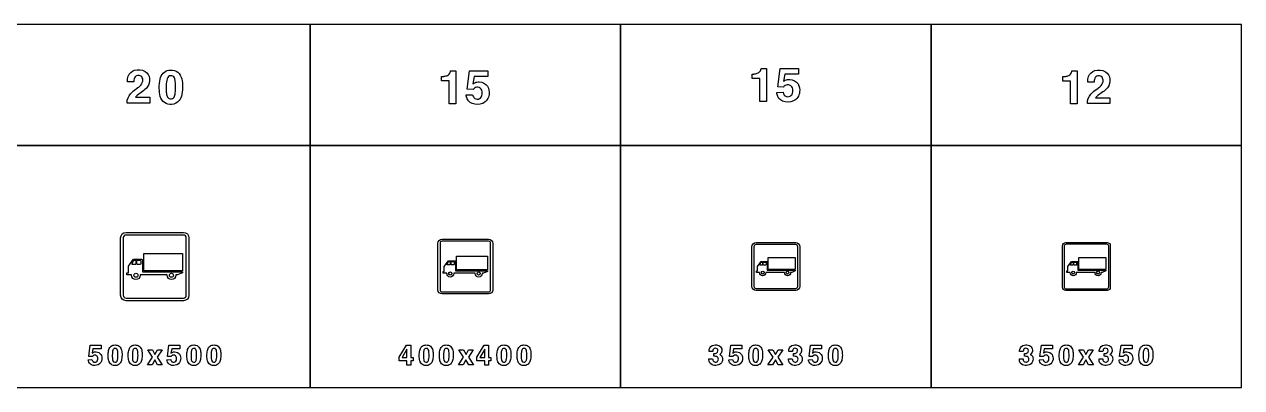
# Model space of a CAD drawing. Extents: x 0 to 18160, y 0 to 2655.
# Drawn here: x 9262 to 18160, y 0 to 2655 of the extents above; entities that cross this region are included whole.
import ezdxf

# ---------------------------------------------------------------- set-up
doc = ezdxf.new("R2010")
doc.units = 0
doc.header["$MEASUREMENT"] = 0

msp = doc.modelspace()

# ---------------------------------------------------------------- linework, layer by layer
for points in [[(9080, 1770), (11350, 1770), (11350, 2655), (9080, 2655)], [(11350, 1770), (13620, 1770), (13620, 2655), (11350, 2655)], [(13620, 1770), (15890, 1770), (15890, 2655), (13620, 2655)], [(15890, 1770), (18160, 1770), (18160, 2655), (15890, 2655)], [(9080, 0), (11350, 0), (11350, 1770), (9080, 1770)], [(11350, 0), (13620, 0), (13620, 1770), (11350, 1770)], [(13620, 0), (15890, 0), (15890, 1770), (13620, 1770)], [(15890, 0), (18160, 0), (18160, 1770), (15890, 1770)], [(10418.4, 854.619), (10134.9, 854.619), (10134.9, 980.616), (10418.4, 980.616)], [(12647.7, 860.695), (12420.9, 860.695), (12420.9, 961.493), (12647.7, 961.493)], [(14897.4, 863.733), (14698.9, 863.733), (14698.9, 951.931), (14897.4, 951.931)], [(17167.4, 863.733), (16968.9, 863.733), (16968.9, 951.931), (17167.4, 951.931)], [(10198.2, 221.797), (10163.1, 276.346), (10197.9, 276.346), (10216.2, 242.294), (10234.9, 276.346), (10269, 276.346), (10233.5, 222.318), (10270, 166.299), (10235.4, 166.299), (10215.6, 202.389), (10195.2, 166.299), (10161, 166.299)], [(12001, 222.096), (12055.2, 309.963), (12087.1, 309.963), (12087.1, 219.228), (12103.3, 219.228), (12103.3, 196.409), (12087.1, 196.409), (12087.1, 165.058), (12058.6, 165.058), (12058.6, 196.409), (12001, 196.409)], [(12058.6, 280.769), (12022.6, 219.228), (12058.6, 219.228)], [(12472.5, 221.797), (12437.4, 276.346), (12472.2, 276.346), (12490.5, 242.294), (12509.2, 276.346), (12543.3, 276.346), (12507.8, 222.318), (12544.3, 166.299), (12509.7, 166.299), (12489.9, 202.389), (12469.5, 166.299), (12435.3, 166.299)], [(12569, 222.114), (12623.3, 309.981), (12655.1, 309.981), (12655.1, 219.246), (12671.3, 219.246), (12671.3, 196.427), (12655.1, 196.427), (12655.1, 165.076), (12626.6, 165.076), (12626.6, 196.427), (12569, 196.427)], [(12626.6, 280.787), (12590.6, 219.246), (12626.6, 219.246)], [(14734.2, 221.783), (14699.1, 276.332), (14733.9, 276.332), (14752.1, 242.28), (14770.8, 276.333), (14805, 276.333), (14769.4, 222.304), (14806, 166.285), (14771.4, 166.285), (14751.6, 202.375), (14731.2, 166.285), (14697, 166.285)], [(17004.2, 221.783), (16969.1, 276.332), (17003.9, 276.332), (17022.1, 242.28), (17040.8, 276.333), (17075, 276.333), (17039.4, 222.304), (17076, 166.285), (17041.4, 166.285), (17021.6, 202.375), (17001.2, 166.285), (16967, 166.285)]]:
    msp.add_lwpolyline(points, close=True)
for points in [[(10012.9, 2078.85, -0.0640343), (10014.2, 2099.78, -0.161687), (10050, 2160.33, -0.0283718), (10091.8, 2192.71, 0.0545111), (10112.7, 2210.64, 0.192461), (10127.7, 2250.18, 0.234238), (10114.1, 2276.56, 0.196223), (10088.8, 2281.34, 0.252425), (10066.8, 2264.16, 0.0856617), (10062.7, 2247.14, 0.0202329), (10062, 2235.45), (10015.3, 2235.45, -0.0983795), (10021.4, 2276.76, -0.245047), (10067.6, 2319.89, -0.207102), (10144.5, 2311.55, -0.233443), (10177, 2259.22, -0.20961), (10158.8, 2195.04, -0.0785124), (10124.9, 2163.57, 0.0107372), (10089.1, 2137.78, 0.0665092), (10073.2, 2121.74), (10177.7, 2121.74), (10177.7, 2078.85)], [(10247.9, 2191.49, -0.0563084), (10253.9, 2254.32, -0.130301), (10276.1, 2298.12, -0.174843), (10317.9, 2319.53, -0.147552), (10371, 2312.9, -0.192146), (10407.8, 2269.73, -0.0833996), (10417.1, 2212.7, -0.0545507), (10412.1, 2141.92, -0.116773), (10393, 2097.85, -0.221099), (10338.1, 2070.16, -0.162564), (10286.7, 2082.68, -0.174743), (10255.4, 2128.1, -0.0640867), (10247.9, 2186.79)], [(12310.9, 2274.45), (12324.1, 2274.45, 0.0261527), (12330.1, 2275.12, 0.0824327), (12354.9, 2282.34, 0.211118), (12374.9, 2306.08, 0.0230957), (12377.6, 2315.99), (12415.7, 2315.99), (12415.7, 2074.01), (12367.1, 2074.01), (12367.1, 2241.03), (12310.9, 2241.03)], [(12491, 2139), (12538, 2140.78, 0.0452719), (12544.4, 2124.55, 0.0567733), (12549.1, 2117.67, 0.070207), (12553.5, 2114.2, 0.264984), (12589.6, 2112.3, 0.20748), (12607, 2135.41, 0.147389), (12605.8, 2173.44, 0.308532), (12576.4, 2194.85, 0.215743), (12546.7, 2184.62, 0.028781), (12541.3, 2178.38), (12498.7, 2180.39), (12516.5, 2315.07), (12650.5, 2315.07), (12650.5, 2273.2), (12550.1, 2273.2), (12541.1, 2221.19, -0.0211252), (12554.1, 2228.73, -0.121371), (12587.4, 2234.58, -0.244671), (12647.2, 2202.63, -0.173069), (12658.8, 2143.5, -0.256779), (12613.6, 2077.51, -0.199585), (12534, 2076.44, -0.245625), (12493.7, 2125.34, -0.0170062)], [(14580.9, 2291.94), (14594.1, 2291.94, 0.0261527), (14600.1, 2292.61, 0.0824327), (14624.9, 2299.84, 0.211118), (14644.9, 2323.58, 0.0230957), (14647.6, 2333.49), (14685.7, 2333.49), (14685.7, 2091.51), (14637.1, 2091.51), (14637.1, 2258.53), (14580.9, 2258.53)], [(14761, 2156.5), (14808, 2158.28, 0.0452719), (14814.4, 2142.04, 0.0567733), (14819.1, 2135.17, 0.070207), (14823.5, 2131.7, 0.264984), (14859.6, 2129.8, 0.20748), (14877, 2152.9, 0.147389), (14875.8, 2190.94, 0.308532), (14846.4, 2212.34, 0.215743), (14816.7, 2202.11, 0.028781), (14811.3, 2195.87), (14768.7, 2197.89), (14786.5, 2332.56), (14920.5, 2332.56), (14920.5, 2290.7), (14820.1, 2290.7), (14811.1, 2238.69, -0.0211252), (14824, 2246.23, -0.121371), (14857.4, 2252.07, -0.244671), (14917.2, 2220.12, -0.173069), (14928.7, 2161, -0.256779), (14883.6, 2095.01, -0.199585), (14804, 2093.94, -0.245625), (14763.7, 2142.83, -0.0170062)], [(16852.4, 2273.43), (16865.5, 2273.43, 0.0261527), (16871.5, 2274.1, 0.0824327), (16896.4, 2281.32, 0.211118), (16916.4, 2305.06, 0.0230957), (16919, 2314.97), (16957.1, 2314.97), (16957.1, 2072.99), (16908.5, 2072.99), (16908.5, 2240.01), (16852.4, 2240.01)], [(17032.5, 2075.98, -0.0640343), (17033.8, 2096.92, -0.161687), (17069.6, 2157.46, -0.0283718), (17111.4, 2189.85, 0.0545111), (17132.3, 2207.78, 0.192461), (17147.3, 2247.31, 0.234238), (17133.7, 2273.69, 0.196223), (17108.4, 2278.47, 0.252425), (17086.4, 2261.29, 0.0856617), (17082.3, 2244.27, 0.0202329), (17081.6, 2232.58), (17034.9, 2232.58, -0.0983795), (17041, 2273.89, -0.245047), (17087.1, 2317.02, -0.207102), (17164.1, 2308.69, -0.233443), (17196.6, 2256.36, -0.20961), (17178.4, 2192.18, -0.0785124), (17144.5, 2160.7, 0.0107372), (17108.7, 2134.91, 0.0665092), (17092.8, 2118.88), (17197.3, 2118.88), (17197.3, 2075.98)], [(10299.2, 2160.96, 0.0124589), (10299.8, 2154.64, 0.0668192), (10305.4, 2129.25, 0.615362), (10356.3, 2123.64, 0.0726881), (10361.7, 2136.67, 0.0588562), (10366.4, 2173.95, 0.0389037), (10364.8, 2240.94, 0.084671), (10358.2, 2264.28, 0.156013), (10346.8, 2276.44, 0.143208), (10331, 2279.4, 0.172584), (10315.3, 2273.2, 0.132565), (10305.3, 2257.64, 0.0498315), (10300.8, 2235.92, 0.0368731)], [(10005, 635, -0.414213), (9965, 675), (9965, 1095, -0.414213), (10005, 1135), (10425, 1135, -0.414213), (10465, 1095), (10465, 675, -0.414213), (10425, 635)], [(10005, 655), (10425, 655, 0.414213), (10445, 675), (10445, 1095, 0.414213), (10425, 1115), (10005, 1115, 0.414213), (9985, 1095), (9985, 675, 0.414213)], [(12315, 685, -0.414213), (12285, 715), (12285, 1055, -0.414213), (12315, 1085), (12655, 1085, -0.414213), (12685, 1055), (12685, 715, -0.414213), (12655, 685)], [(12315, 700), (12655, 700, 0.414213), (12670, 715), (12670, 1055, 0.414213), (12655, 1070), (12315, 1070, 0.414213), (12300, 1055), (12300, 715, 0.414213)], [(14610, 710, -0.414213), (14580, 740), (14580, 1030, -0.414213), (14610, 1060), (14900, 1060, -0.414213), (14930, 1030), (14930, 740, -0.414213), (14900, 710)], [(14609.9, 725), (14899.9, 725, 0.414213), (14914.9, 740), (14914.9, 1030, 0.414213), (14899.9, 1045), (14609.9, 1045, 0.414213), (14594.9, 1030), (14594.9, 740, 0.414213)], [(16874, 710, -0.414213), (16850, 734), (16850, 1036, -0.414213), (16874, 1060), (17176, 1060, -0.414213), (17200, 1036), (17200, 734, -0.414213), (17176, 710)], [(16877, 722), (17173, 722, 0.414213), (17188, 737), (17188, 1033, 0.414213), (17173, 1048), (16877, 1048, 0.414213), (16862, 1033), (16862, 737, 0.414213)], [(10368.7, 824.45, -0.0257023), (10368.9, 821.187, -1), (10305.3, 821.187, -0.0257023), (10305.4, 824.45), (10109, 824.45, -0.0257023), (10109.2, 821.187, -1), (10045.6, 821.187, -0.0257023), (10045.7, 824.45), (10021.8, 824.45), (10011.6, 824.45), (10011.6, 838.885), (10021.8, 838.885), (10021.8, 886.833), (10060.1, 938.623), (10118.6, 938.624, -0.413697), (10124.3, 932.915), (10124.3, 846.689), (10416.9, 846.695), (10416.9, 838.885), (10380.8, 824.45)], [(10063.1, 932.067), (10071.5, 932.067, -0.0308464), (10072.4, 932.036, -0.295715), (10076.2, 928.992, -0.0764206), (10076.4, 927.787), (10076.4, 903.885, -0.035583), (10076.3, 902.938, -0.285802), (10073.3, 899.461, -0.0799647), (10071.9, 899.224), (10053.9, 899.224, -0.0331342), (10053.1, 899.257, -0.295319), (10049.3, 902.301, -0.163448), (10049.3, 904.887, -0.0199591), (10050.7, 908.367), (10051.1, 909.595), (10058.6, 929.068, -0.284522)], [(10090, 932.067), (10106.8, 932.066, -0.413848), (10112.5, 926.356), (10112.5, 904.924, -0.413836), (10106.8, 899.214), (10090, 899.217, -0.413751), (10084.2, 904.927), (10084.2, 926.356, -0.413848)], [(12608, 836.56, -0.0257023), (12608.1, 833.949, -1), (12557.2, 833.949, -0.0257023), (12557.3, 836.56), (12400.2, 836.56, -0.0257023), (12400.3, 833.949, -1), (12349.4, 833.949, -0.0257023), (12349.6, 836.56), (12330.5, 836.56), (12322.3, 836.56), (12322.3, 848.108), (12330.5, 848.108), (12330.5, 886.466), (12361.1, 927.898), (12407.9, 927.899, -0.413697), (12412.5, 923.332), (12412.4, 854.351), (12646.5, 854.356), (12646.5, 848.108), (12617.6, 836.56)], [(12363.5, 922.653), (12370.2, 922.653, -0.0308464), (12370.9, 922.629, -0.295715), (12374, 920.194, -0.0764206), (12374.1, 919.229), (12374.1, 900.108, -0.035583), (12374.1, 899.35, -0.285802), (12371.7, 896.569, -0.0799647), (12370.5, 896.379), (12356.1, 896.379, -0.0331342), (12355.4, 896.406, -0.295319), (12352.4, 898.841, -0.163448), (12352.5, 900.909, -0.0199591), (12353.5, 903.694), (12353.9, 904.676), (12359.9, 920.254, -0.284522)], [(12385, 922.653), (12398.4, 922.652, -0.413848), (12403, 918.084), (12403, 900.939, -0.413836), (12398.4, 896.371), (12385, 896.373, -0.413751), (12380.4, 900.941), (12380.4, 918.084, -0.413848)], [(14862.6, 842.615, -0.0257023), (14862.7, 840.331, -1), (14818.2, 840.331, -0.0257023), (14818.3, 842.615), (14680.8, 842.615, -0.0257023), (14680.9, 840.331, -1), (14636.4, 840.331, -0.0257023), (14636.5, 842.615), (14619.8, 842.615), (14612.6, 842.615), (14612.6, 852.719), (14619.8, 852.719), (14619.8, 886.283), (14646.5, 922.536), (14687.5, 922.537, -0.413697), (14691.5, 918.541), (14691.5, 858.182), (14896.3, 858.186), (14896.3, 852.719), (14871.1, 842.615)], [(14648.7, 917.947), (14654.5, 917.947, -0.0308464), (14655.2, 917.925, -0.295715), (14657.8, 915.794, -0.0764206), (14658, 914.951), (14658, 898.219, -0.035583), (14657.9, 897.556, -0.285802), (14655.8, 895.123, -0.0799647), (14654.8, 894.957), (14642.2, 894.957, -0.0331342), (14641.6, 894.98, -0.295319), (14639, 897.111, -0.163448), (14639, 898.92, -0.0199591), (14640, 901.357), (14640.3, 902.216), (14645.5, 915.847, -0.284522)], [(14667.5, 917.947), (14679.3, 917.946, -0.413848), (14683.3, 913.949), (14683.3, 898.947, -0.413836), (14679.3, 894.95), (14667.5, 894.952, -0.413751), (14663.5, 898.949), (14663.5, 913.949, -0.413848)], [(17132.6, 842.615, -0.0257023), (17132.7, 840.331, -1), (17088.2, 840.331, -0.0257023), (17088.3, 842.615), (16950.8, 842.615, -0.0257023), (16950.9, 840.331, -1), (16906.4, 840.331, -0.0257023), (16906.5, 842.615), (16889.8, 842.615), (16882.6, 842.615), (16882.6, 852.719), (16889.8, 852.719), (16889.8, 886.283), (16916.5, 922.536), (16957.5, 922.537, -0.413697), (16961.5, 918.541), (16961.5, 858.182), (17166.3, 858.186), (17166.3, 852.719), (17141.1, 842.615)], [(16918.7, 917.947), (16924.5, 917.947, -0.0308464), (16925.2, 917.925, -0.295715), (16927.8, 915.794, -0.0764206), (16928, 914.951), (16928, 898.219, -0.035583), (16927.9, 897.556, -0.285802), (16925.8, 895.123, -0.0799647), (16924.8, 894.957), (16912.2, 894.957, -0.0331342), (16911.6, 894.98, -0.295319), (16909, 897.111, -0.163448), (16909, 898.92, -0.0199591), (16910, 901.357), (16910.3, 902.216), (16915.5, 915.847, -0.284522)], [(16937.5, 917.947), (16949.3, 917.946, -0.413848), (16953.3, 913.949), (16953.3, 898.947, -0.413836), (16949.3, 894.95), (16937.5, 894.952, -0.413751), (16933.5, 898.949), (16933.5, 913.949, -0.413848)], [(10062.6, 821.322, -1), (10092.2, 821.322, -1)], [(10322.1, 821.322, -1), (10351.7, 821.322, -1)], [(12363.1, 834.058, -1), (12386.8, 834.058, -1)], [(12570.7, 834.058, -1), (12594.3, 834.058, -1)], [(14648.3, 840.425, -1), (14669.1, 840.425, -1)], [(14830, 840.425, -1), (14850.7, 840.425, -1)], [(16918.3, 840.425, -1), (16939.1, 840.425, -1)], [(17100, 840.425, -1), (17120.7, 840.425, -1)], [(9727.75, 203.882), (9755.92, 204.948, 0.0452719), (9759.76, 195.209, 0.0567733), (9762.6, 191.086, 0.070207), (9765.26, 189, 0.264984), (9786.87, 187.863, 0.20748), (9797.32, 201.726, 0.147389), (9796.63, 224.545, 0.308532), (9779, 237.389, 0.215743), (9761.13, 231.252, 0.028781), (9757.91, 227.507), (9732.34, 228.716), (9743.03, 309.522), (9823.46, 309.522), (9823.46, 284.403), (9763.2, 284.403), (9757.82, 253.195, -0.0211252), (9765.57, 257.721, -0.121371), (9785.57, 261.228, -0.244671), (9821.44, 242.057, -0.173069), (9828.39, 206.583, -0.256779), (9801.28, 166.986, -0.199585), (9753.55, 166.346, -0.245625), (9729.38, 195.683, -0.0170062)], [(9874.18, 234.284, -0.0563084), (9877.8, 271.986, -0.130301), (9891.12, 298.265, -0.174843), (9916.22, 311.109, -0.147552), (9948.09, 307.128, -0.192146), (9970.17, 281.228, -0.0833996), (9975.72, 247.01, -0.0545507), (9972.71, 204.545, -0.116773), (9961.26, 178.1, -0.221099), (9928.35, 161.488, -0.162564), (9897.47, 169, -0.174743), (9878.7, 196.251, -0.0640867), (9874.23, 231.464)], [(9905.01, 215.967, 0.0124589), (9905.32, 212.175, 0.0668192), (9908.68, 196.938, 0.615362), (9939.23, 193.574, 0.0726881), (9942.5, 201.393, 0.0588562), (9945.32, 223.763, 0.0389037), (9944.34, 263.953, 0.084671), (9940.39, 277.957, 0.156013), (9933.52, 285.256, 0.143208), (9924.08, 287.033, 0.172584), (9914.63, 283.313, 0.132565), (9908.66, 273.976, 0.0498315), (9905.93, 260.943, 0.0368731)], [(10020.9, 234.284, -0.0563084), (10024.6, 271.986, -0.130301), (10037.9, 298.265, -0.174843), (10063, 311.109, -0.147552), (10094.8, 307.128, -0.192146), (10116.9, 281.227, -0.0833996), (10122.5, 247.009, -0.0545507), (10119.5, 204.545, -0.116773), (10108, 178.1, -0.221099), (10075.1, 161.488, -0.162564), (10044.2, 169, -0.174743), (10025.5, 196.251, -0.0640867), (10021, 231.465)], [(10051.8, 215.967, 0.0124589), (10052.1, 212.175, 0.0668192), (10055.4, 196.938, 0.615362), (10086, 193.574, 0.0726881), (10089.2, 201.393, 0.0588562), (10092.1, 223.763, 0.0389037), (10091.1, 263.953, 0.084671), (10087.1, 277.957, 0.156013), (10080.3, 285.256, 0.143208), (10070.8, 287.033, 0.172584), (10061.4, 283.313, 0.132565), (10055.4, 273.976, 0.0498315), (10052.7, 260.943, 0.0368731)], [(10303.3, 203.891), (10331.5, 204.957, 0.0452719), (10335.3, 195.218, 0.0567733), (10338.2, 191.095, 0.070207), (10340.8, 189.009, 0.264984), (10362.4, 187.872, 0.20748), (10372.9, 201.735, 0.147389), (10372.2, 224.554, 0.308532), (10354.6, 237.398, 0.215743), (10336.7, 231.261, 0.028781), (10333.5, 227.517), (10307.9, 228.725), (10318.6, 309.531), (10399, 309.531), (10399, 284.412), (10338.8, 284.412), (10333.4, 253.204, -0.0211252), (10341.1, 257.73, -0.121371), (10361.1, 261.237, -0.244671), (10397, 242.066, -0.173069), (10404, 206.592, -0.256779), (10376.8, 166.995, -0.199585), (10329.1, 166.355, -0.245625), (10304.9, 195.692, -0.0170062)], [(10449.7, 234.285, -0.0563084), (10453.4, 271.986, -0.130301), (10466.7, 298.266, -0.174843), (10491.8, 311.109, -0.147552), (10523.7, 307.128, -0.192146), (10545.7, 281.228, -0.0833996), (10551.3, 247.01, -0.0545507), (10548.3, 204.545, -0.116773), (10536.8, 178.1, -0.221099), (10503.9, 161.488, -0.162564), (10473, 169, -0.174743), (10454.3, 196.251, -0.0640867), (10449.8, 231.465)], [(10480.6, 215.967, 0.0124589), (10480.9, 212.176, 0.0668192), (10484.2, 196.939, 0.615362), (10514.8, 193.574, 0.0726881), (10518.1, 201.394, 0.0588562), (10520.9, 223.763, 0.0389037), (10519.9, 263.953, 0.084671), (10516, 277.958, 0.156013), (10509.1, 285.256, 0.143208), (10499.7, 287.033, 0.172584), (10490.2, 283.313, 0.132565), (10484.2, 273.977, 0.0498315), (10481.5, 260.943, 0.0368731)], [(10596.5, 234.275, -0.0563084), (10600.1, 271.977, -0.130301), (10613.4, 298.256, -0.174843), (10638.5, 311.1, -0.147552), (10670.4, 307.119, -0.192146), (10692.5, 281.219, -0.0833996), (10698, 247.001, -0.0545507), (10695, 204.536, -0.116773), (10683.6, 178.091, -0.221099), (10650.7, 161.479, -0.162564), (10619.8, 168.991, -0.174743), (10601, 196.242, -0.0640867), (10596.5, 231.455)], [(10627.3, 215.958, 0.0124589), (10627.6, 212.166, 0.0668192), (10631, 196.929, 0.615362), (10661.5, 193.565, 0.0726881), (10664.8, 201.384, 0.0588562), (10667.6, 223.754, 0.0389037), (10666.7, 263.944, 0.084671), (10662.7, 277.948, 0.156013), (10655.8, 285.247, 0.143208), (10646.4, 287.024, 0.172584), (10636.9, 283.304, 0.132565), (10631, 273.967, 0.0498315), (10628.2, 260.934, 0.0368731)], [(12148.5, 234.285, -0.0563084), (12152.1, 271.986, -0.130301), (12165.4, 298.266, -0.174843), (12190.5, 311.109, -0.147552), (12222.4, 307.128, -0.192146), (12244.5, 281.228, -0.0833996), (12250, 247.01, -0.0545507), (12247, 204.545, -0.116773), (12235.6, 178.1, -0.221099), (12202.7, 161.489, -0.162564), (12171.8, 169, -0.174743), (12153, 196.252, -0.0640867), (12148.5, 231.465)], [(12179.3, 215.967, 0.0124589), (12179.6, 212.176, 0.0668192), (12183, 196.939, 0.615362), (12213.5, 193.574, 0.0726881), (12216.8, 201.394, 0.0588562), (12219.6, 223.763, 0.0389037), (12218.6, 263.953, 0.084671), (12214.7, 277.958, 0.156013), (12207.8, 285.256, 0.143208), (12198.4, 287.034, 0.172584), (12188.9, 283.313, 0.132565), (12183, 273.977, 0.0498315), (12180.2, 260.943, 0.0368731)], [(12295.2, 234.285, -0.0563084), (12298.9, 271.986, -0.130301), (12312.2, 298.266, -0.174843), (12337.3, 311.109, -0.147552), (12369.1, 307.128, -0.192146), (12391.2, 281.228, -0.0833996), (12396.8, 247.01, -0.0545507), (12393.8, 204.545, -0.116773), (12382.3, 178.1, -0.221099), (12349.4, 161.489, -0.162564), (12318.5, 169.001, -0.174743), (12299.8, 196.252, -0.0640867), (12295.3, 231.465)], [(12326.1, 215.967, 0.0124589), (12326.4, 212.176, 0.0668192), (12329.7, 196.939, 0.615362), (12360.3, 193.574, 0.0726881), (12363.5, 201.394, 0.0588562), (12366.4, 223.763, 0.0389037), (12365.4, 263.953, 0.084671), (12361.4, 277.958, 0.156013), (12354.6, 285.256, 0.143208), (12345.1, 287.034, 0.172584), (12335.7, 283.313, 0.132565), (12329.7, 273.977, 0.0498315), (12327, 260.943, 0.0368731)], [(12716.5, 234.285, -0.0563084), (12720.1, 271.986, -0.130301), (12733.4, 298.265, -0.174843), (12758.5, 311.109, -0.147552), (12790.4, 307.128, -0.192146), (12812.5, 281.228, -0.0833996), (12818, 247.01, -0.0545507), (12815, 204.545, -0.116773), (12803.6, 178.1, -0.221099), (12770.7, 161.488, -0.162564), (12739.8, 169, -0.174743), (12721, 196.251, -0.0640867), (12716.5, 231.465)], [(12747.3, 215.967, 0.0124589), (12747.6, 212.176, 0.0668192), (12751, 196.939, 0.615362), (12781.5, 193.574, 0.0726881), (12784.8, 201.394, 0.0588562), (12787.6, 223.763, 0.0389037), (12786.7, 263.953, 0.084671), (12782.7, 277.957, 0.156013), (12775.8, 285.256, 0.143208), (12766.4, 287.033, 0.172584), (12757, 283.313, 0.132565), (12751, 273.976, 0.0498315), (12748.3, 260.943, 0.0368731)], [(12863.2, 234.275, -0.0563084), (12866.9, 271.977, -0.130301), (12880.2, 298.256, -0.174843), (12905.3, 311.1, -0.147552), (12937.2, 307.119, -0.192146), (12959.2, 281.218, -0.0833996), (12964.8, 247, -0.0545507), (12961.8, 204.536, -0.116773), (12950.3, 178.091, -0.221099), (12917.4, 161.479, -0.162564), (12886.5, 168.991, -0.174743), (12867.8, 196.242, -0.0640867), (12863.3, 231.455)], [(12894.1, 215.958, 0.0124589), (12894.4, 212.166, 0.0668192), (12897.7, 196.929, 0.615362), (12928.3, 193.565, 0.0726881), (12931.6, 201.384, 0.0588562), (12934.4, 223.754, 0.0389037), (12933.4, 263.944, 0.084671), (12929.5, 277.948, 0.156013), (12922.6, 285.247, 0.143208), (12913.2, 287.024, 0.172584), (12903.7, 283.304, 0.132565), (12897.7, 273.967, 0.0498315), (12895, 260.934, 0.0368731)], [(14264.9, 210.618), (14292.7, 210.618, 0.0411845), (14294, 201.495, 0.335066), (14312.3, 186.329, 0.276505), (14331.4, 195.049, 0.158203), (14334.8, 207.49, 0.0878221), (14333, 217.04, 0.217575), (14321.9, 227.158, 0.0882727), (14309.1, 229.03), (14302.7, 229.03), (14302.7, 250.192, 0.0282129), (14314.4, 250.547, 0.50028), (14330.6, 277.846, 0.235001), (14319.5, 286.874, 0.165496), (14304.1, 285.5, 0.220849), (14295.5, 275.571, 0.055705), (14293.8, 264.647), (14266.9, 264.647, -0.0488003), (14268, 278.201, -0.30773), (14302.6, 310.902, -0.146685), (14338.2, 307.348, -0.469869), (14354.2, 251.684, -0.0891152), (14346.9, 244.623), (14344.4, 242.822, -0.0245333), (14351.1, 238.983, -0.202429), (14364.5, 216.969, -0.422325), (14326.9, 163.296, -0.154301), (14288.4, 167.609, -0.287878), (14265, 204.03, -0.0143877)], [(14410.5, 203.85), (14438.6, 204.916, 0.0452719), (14442.5, 195.177, 0.0567733), (14445.3, 191.054, 0.070207), (14448, 188.968, 0.264984), (14469.6, 187.831, 0.20748), (14480, 201.694, 0.147389), (14479.4, 224.513, 0.308532), (14461.7, 237.357, 0.215743), (14443.9, 231.219, 0.028781), (14440.6, 227.475), (14415.1, 228.684), (14425.7, 309.49), (14506.2, 309.49), (14506.2, 284.371), (14445.9, 284.371), (14440.5, 253.163, -0.0211252), (14448.3, 257.689, -0.121371), (14468.3, 261.196, -0.244671), (14504.2, 242.025, -0.173069), (14511.1, 206.551, -0.256779), (14484, 166.954, -0.199585), (14436.3, 166.314, -0.245625), (14412.1, 195.651, -0.0170062)], [(14556.9, 234.262, -0.0563084), (14560.5, 271.963, -0.130301), (14573.8, 298.243, -0.174843), (14598.9, 311.086, -0.147552), (14630.8, 307.105, -0.192146), (14652.9, 281.205, -0.0833996), (14658.4, 246.987, -0.0545507), (14655.4, 204.522, -0.116773), (14644, 178.077, -0.221099), (14611.1, 161.466, -0.162564), (14580.2, 168.977, -0.174743), (14561.4, 196.229, -0.0640867), (14556.9, 231.442)], [(14587.7, 215.944, 0.0124589), (14588, 212.153, 0.0668192), (14591.4, 196.916, 0.615362), (14621.9, 193.551, 0.0726881), (14625.2, 201.371, 0.0588562), (14628, 223.741, 0.0389037), (14627.1, 263.93, 0.084671), (14623.1, 277.935, 0.156013), (14616.2, 285.233, 0.143208), (14606.8, 287.011, 0.172584), (14597.3, 283.29, 0.132565), (14591.4, 273.954, 0.0498315), (14588.7, 260.921, 0.0368731)], [(14847.3, 210.654), (14875.2, 210.654, 0.0411845), (14876.4, 201.531, 0.335066), (14894.7, 186.365, 0.276505), (14913.9, 195.086, 0.158203), (14917.2, 207.527, 0.0878221), (14915.4, 217.076, 0.217575), (14904.3, 227.195, 0.0882727), (14891.6, 229.067), (14885.1, 229.067), (14885.1, 250.228, 0.0282129), (14896.8, 250.583, 0.50028), (14913, 277.882, 0.235001), (14901.9, 286.91, 0.165496), (14886.5, 285.536, 0.220849), (14878, 275.607, 0.055705), (14876.2, 264.683), (14849.4, 264.683, -0.0488003), (14850.4, 278.237, -0.30773), (14885, 310.939, -0.146685), (14920.7, 307.384, -0.469869), (14936.6, 251.721, -0.0891152), (14929.4, 244.659), (14926.8, 242.858, -0.0245333), (14933.5, 239.019, -0.202429), (14946.9, 217.005, -0.422325), (14909.3, 163.332, -0.154301), (14870.8, 167.645, -0.287878), (14847.4, 204.067, -0.0143877)], [(14992.9, 203.886), (15021.1, 204.953, 0.0452719), (15024.9, 195.213, 0.0567733), (15027.8, 191.09, 0.070207), (15030.4, 189.005, 0.264984), (15052, 187.867, 0.20748), (15062.5, 201.73, 0.147389), (15061.8, 224.55, 0.308532), (15044.2, 237.393, 0.215743), (15026.3, 231.256, 0.028781), (15023.1, 227.512), (14997.5, 228.72), (15008.2, 309.526), (15088.6, 309.526), (15088.6, 284.408), (15028.3, 284.408), (15023, 253.199, -0.0211252), (15030.7, 257.725, -0.121371), (15050.7, 261.232, -0.244671), (15086.6, 242.062, -0.173069), (15093.5, 206.588, -0.256779), (15066.4, 166.991, -0.199585), (15018.7, 166.351, -0.245625), (14994.5, 195.687, -0.0170062)], [(15139.3, 234.299, -0.0563084), (15143, 272, -0.130301), (15156.3, 298.28, -0.174843), (15181.4, 311.123, -0.147552), (15213.2, 307.142, -0.192146), (15235.3, 281.242, -0.0833996), (15240.9, 247.024, -0.0545507), (15237.9, 204.559, -0.116773), (15226.4, 178.114, -0.221099), (15193.5, 161.502, -0.162564), (15162.6, 169.014, -0.174743), (15143.9, 196.265, -0.0640867), (15139.4, 231.479)], [(15170.2, 215.981, 0.0124589), (15170.5, 212.19, 0.0668192), (15173.8, 196.953, 0.615362), (15204.4, 193.588, 0.0726881), (15207.6, 201.408, 0.0588562), (15210.5, 223.777, 0.0389037), (15209.5, 263.967, 0.084671), (15205.5, 277.972, 0.156013), (15198.7, 285.27, 0.143208), (15189.2, 287.047, 0.172584), (15179.8, 283.327, 0.132565), (15173.8, 273.99, 0.0498315), (15171.1, 260.957, 0.0368731)], [(16534.9, 210.618), (16562.7, 210.618, 0.0411845), (16564, 201.495, 0.335066), (16582.3, 186.329, 0.276505), (16601.4, 195.049, 0.158203), (16604.8, 207.49, 0.0878221), (16603, 217.04, 0.217575), (16591.9, 227.158, 0.0882727), (16579.1, 229.03), (16572.7, 229.03), (16572.7, 250.192, 0.0282129), (16584.4, 250.547, 0.50028), (16600.6, 277.846, 0.235001), (16589.5, 286.874, 0.165496), (16574.1, 285.5, 0.220849), (16565.5, 275.571, 0.055705), (16563.8, 264.647), (16536.9, 264.647, -0.0488003), (16538, 278.201, -0.30773), (16572.6, 310.902, -0.146685), (16608.2, 307.348, -0.469869), (16624.2, 251.684, -0.0891152), (16616.9, 244.623), (16614.4, 242.822, -0.0245333), (16621.1, 238.983, -0.202429), (16634.5, 216.969, -0.422325), (16596.9, 163.296, -0.154301), (16558.4, 167.609, -0.287878), (16535, 204.03, -0.0143877)], [(16680.5, 203.85), (16708.6, 204.916, 0.0452719), (16712.5, 195.177, 0.0567733), (16715.3, 191.054, 0.070207), (16718, 188.968, 0.264984), (16739.6, 187.831, 0.20748), (16750, 201.694, 0.147389), (16749.4, 224.513, 0.308532), (16731.7, 237.357, 0.215743), (16713.9, 231.219, 0.028781), (16710.6, 227.475), (16685.1, 228.684), (16695.7, 309.49), (16776.2, 309.49), (16776.2, 284.371), (16715.9, 284.371), (16710.5, 253.163, -0.0211252), (16718.3, 257.689, -0.121371), (16738.3, 261.196, -0.244671), (16774.2, 242.025, -0.173069), (16781.1, 206.551, -0.256779), (16754, 166.954, -0.199585), (16706.3, 166.314, -0.245625), (16682.1, 195.651, -0.0170062)], [(16826.9, 234.262, -0.0563084), (16830.5, 271.963, -0.130301), (16843.8, 298.243, -0.174843), (16868.9, 311.086, -0.147552), (16900.8, 307.105, -0.192146), (16922.9, 281.205, -0.0833996), (16928.4, 246.987, -0.0545507), (16925.4, 204.522, -0.116773), (16914, 178.077, -0.221099), (16881.1, 161.466, -0.162564), (16850.2, 168.977, -0.174743), (16831.4, 196.229, -0.0640867), (16826.9, 231.442)], [(16857.7, 215.944, 0.0124589), (16858, 212.153, 0.0668192), (16861.4, 196.916, 0.615362), (16891.9, 193.551, 0.0726881), (16895.2, 201.371, 0.0588562), (16898, 223.741, 0.0389037), (16897.1, 263.93, 0.084671), (16893.1, 277.935, 0.156013), (16886.2, 285.233, 0.143208), (16876.8, 287.011, 0.172584), (16867.3, 283.29, 0.132565), (16861.4, 273.954, 0.0498315), (16858.7, 260.921, 0.0368731)], [(17117.3, 210.654), (17145.2, 210.654, 0.0411845), (17146.4, 201.531, 0.335066), (17164.7, 186.365, 0.276505), (17183.9, 195.086, 0.158203), (17187.2, 207.527, 0.0878221), (17185.4, 217.076, 0.217575), (17174.3, 227.195, 0.0882727), (17161.6, 229.067), (17155.1, 229.067), (17155.1, 250.228, 0.0282129), (17166.8, 250.583, 0.50028), (17183, 277.882, 0.235001), (17171.9, 286.91, 0.165496), (17156.5, 285.536, 0.220849), (17148, 275.607, 0.055705), (17146.3, 264.683), (17119.4, 264.683, -0.0488003), (17120.4, 278.237, -0.30773), (17155, 310.939, -0.146685), (17190.7, 307.384, -0.469869), (17206.6, 251.721, -0.0891152), (17199.4, 244.659), (17196.8, 242.858, -0.0245333), (17203.5, 239.019, -0.202429), (17216.9, 217.005, -0.422325), (17179.3, 163.332, -0.154301), (17140.8, 167.645, -0.287878), (17117.4, 204.067, -0.0143877)], [(17262.9, 203.886), (17291.1, 204.953, 0.0452719), (17294.9, 195.213, 0.0567733), (17297.8, 191.09, 0.070207), (17300.4, 189.005, 0.264984), (17322, 187.867, 0.20748), (17332.5, 201.73, 0.147389), (17331.8, 224.55, 0.308532), (17314.2, 237.393, 0.215743), (17296.3, 231.256, 0.028781), (17293.1, 227.512), (17267.5, 228.72), (17278.2, 309.526), (17358.6, 309.526), (17358.6, 284.408), (17298.3, 284.408), (17293, 253.199, -0.0211252), (17300.7, 257.725, -0.121371), (17320.7, 261.232, -0.244671), (17356.6, 242.062, -0.173069), (17363.5, 206.588, -0.256779), (17336.4, 166.991, -0.199585), (17288.7, 166.351, -0.245625), (17264.5, 195.687, -0.0170062)], [(17409.3, 234.299, -0.0563084), (17413, 272, -0.130301), (17426.3, 298.28, -0.174843), (17451.4, 311.123, -0.147552), (17483.2, 307.142, -0.192146), (17505.3, 281.242, -0.0833996), (17510.9, 247.024, -0.0545507), (17507.9, 204.559, -0.116773), (17496.4, 178.114, -0.221099), (17463.5, 161.502, -0.162564), (17432.6, 169.014, -0.174743), (17413.9, 196.265, -0.0640867), (17409.4, 231.479)], [(17440.2, 215.981, 0.0124589), (17440.5, 212.19, 0.0668192), (17443.8, 196.953, 0.615362), (17474.4, 193.588, 0.0726881), (17477.6, 201.408, 0.0588562), (17480.5, 223.777, 0.0389037), (17479.5, 263.967, 0.084671), (17475.5, 277.972, 0.156013), (17468.7, 285.27, 0.143208), (17459.2, 287.047, 0.172584), (17449.8, 283.327, 0.132565), (17443.8, 273.99, 0.0498315), (17441.1, 260.957, 0.0368731)]]:
    msp.add_lwpolyline(points, format="xyb", close=True)

doc.saveas('drawing.dxf')
